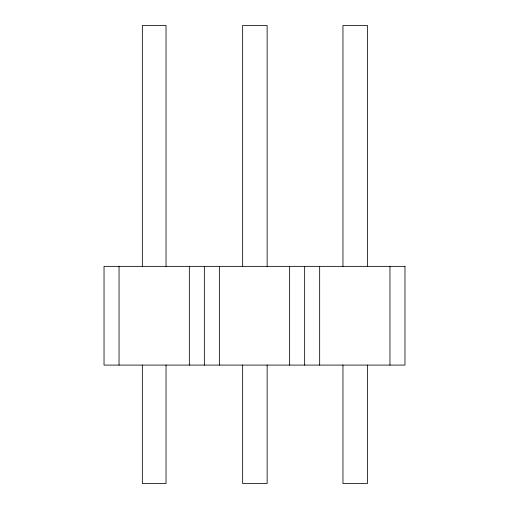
<?xml version="1.0" encoding="UTF-8"?>
<svg xmlns="http://www.w3.org/2000/svg" width="509" height="509" viewBox="0 0 509 509"><rect width="100%" height="100%" fill="white"/><g stroke="black" fill="none" stroke-linecap="round" stroke-linejoin="round"><path stroke-width="0.76" d="M389.958 266.353L389.958 365.087M367.447 266.353L367.447 25.45L342.964 25.45L342.964 266.353M367.447 365.087L367.447 483.55L342.964 483.55L342.964 365.087M319.665 266.353L319.665 365.087M304.656 266.353L304.656 365.087M289.646 266.353L289.646 365.087M267.136 266.353L267.136 25.45L242.653 25.45L242.653 266.353M267.136 365.087L267.136 483.55L242.653 483.55L242.653 365.087M219.354 266.353L219.354 365.087M204.344 266.353L204.344 365.087M189.335 266.353L189.335 365.087M166.036 266.353L166.036 25.45L142.342 25.45L142.342 266.353M166.036 365.087L166.036 483.55L142.342 483.55L142.342 365.087M119.042 266.353L119.042 365.087M404.967 266.353L104.033 266.353L104.033 365.087L404.967 365.087L404.967 266.353"/></g></svg>
